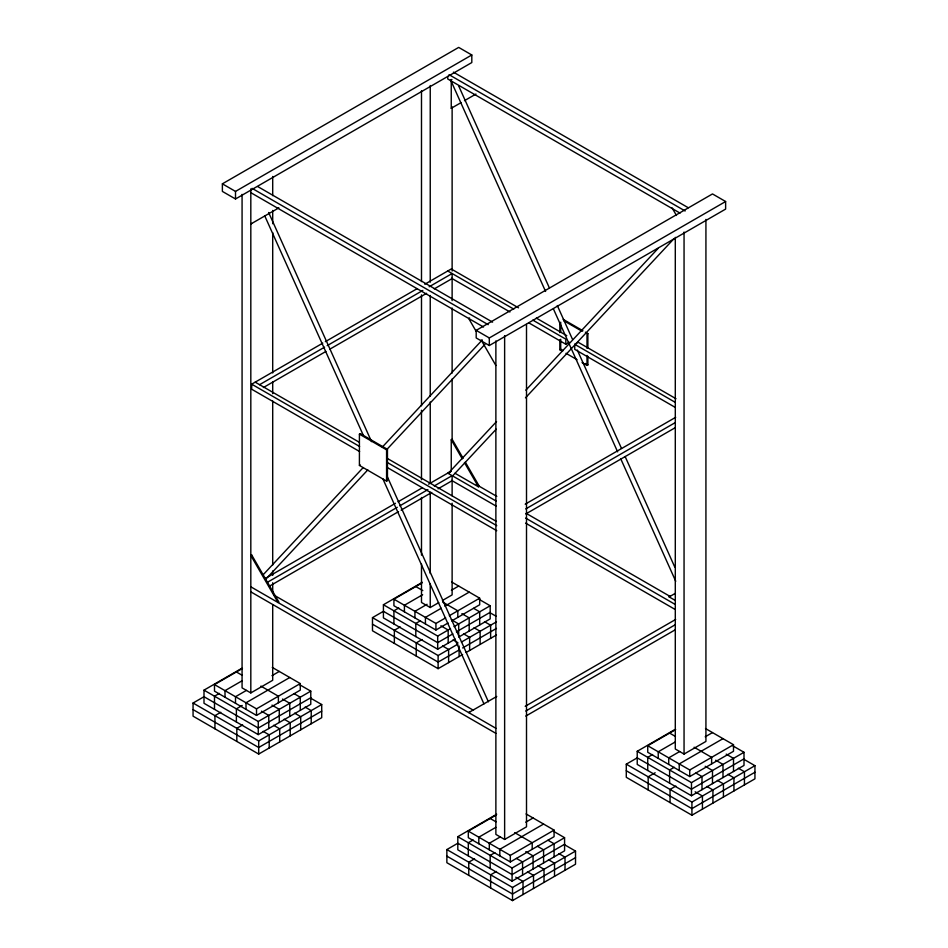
<?xml version="1.0" encoding="UTF-8"?>
<svg xmlns="http://www.w3.org/2000/svg" width="948" height="948" viewBox="0 0 948 948"><rect width="100%" height="100%" fill="white"/><g stroke="black" fill="none" stroke-linecap="round" stroke-linejoin="round"><path stroke-width="1.42" d="M263.141 574.796L363.12 467.648M382.317 447.077L482.295 339.929M265.807 579.192L367.812 469.876M386.997 449.316L484.961 344.325M449.091 472.436L496.551 421.564M525.844 390.173L658.137 248.388M452.765 475.754L496.195 429.207M525.476 397.828L673.933 238.718M222.377 183.829L458.69 47.4L471.808 54.984L471.808 62.556L235.507 198.985L222.377 191.413L222.377 183.829L235.507 191.413L471.808 54.984M251.694 223.491L250.817 224.001L278.866 207.861L278.001 208.359M451.248 79.81L451.248 108.285L452.125 107.788M359.612 451.532L251.694 389.237L251.694 384.177L322.782 343.14M325.33 341.671L417.144 288.666M424.787 284.246L451.248 268.971L518.532 307.827M259.574 384.687L324.607 347.146M327.155 345.664L422.796 290.455M429.171 286.77L452.125 273.522L452.125 300.611M263.402 387.531L325.887 351.459M329.703 349.255L426.612 293.299M434.267 288.879L452.125 278.582M469.58 317.959L468.703 318.469L476.05 331.172M476.192 330.366L712.493 193.937L725.623 201.521L725.623 209.093L489.31 345.522L476.192 337.95L476.192 330.366L489.31 337.95L725.623 201.521M359.411 434.148L360.276 433.639L387.459 449.328L387.459 480.624L386.583 481.122L359.411 465.432L359.411 434.148L386.583 449.838L387.459 449.328M528.996 322.96L565.814 344.219L569.31 342.192M359.411 465.432L360.276 464.935M559.83 339.763L559.83 349.729L560.706 349.219L563.171 350.642M587.879 347.845L587.879 333.613L587.002 334.123L587.002 348.343M675.023 407.273L574.737 349.362L574.737 344.314L578.233 342.287L675.995 398.729M451.248 471.097L451.248 439.765L452.125 439.268L463.134 458.322M582.06 362.563L587.002 365.418L587.879 364.909L587.879 356.377M265.404 578.399L395.458 503.305M398.018 501.824L422.239 487.841M428.615 484.155L451.023 471.227M267.229 582.392L397.283 507.299M399.843 505.829L427.892 489.63M434.267 485.957L452.125 475.647L452.125 495.816M269.777 585.971L398.563 511.612M401.111 510.143L431.719 492.474M438.094 488.801L452.125 480.695M454.945 473.242L478.42 486.786L479.297 486.277L465.338 462.138M525.204 504.182L675.675 417.31M299.829 684.835L310.778 691.151L310.778 704.293L258.259 734.605L203.998 703.286L203.998 690.144L241.681 668.387M272.266 667.404L300.267 683.579L300.267 690.144L256.517 715.408L214.497 691.151L214.497 684.586L242.463 668.447M525.761 508.922L674.952 422.784M310.778 698.226L321.716 704.542L321.716 717.683L258.697 754.063L193.06 716.167L193.06 703.025L203.559 696.97M525.761 513.97L674.952 427.844M219.367 693.403L214.497 696.211L214.497 709.341M242.024 680.818L225.008 690.654L225.008 697.218M455.182 639.106L437.68 649.214L383.419 617.883L383.419 604.753L422.31 582.297M448.084 622.99L435.926 630.017L393.918 605.76L393.918 599.195L421.872 583.044M246.444 690.393L235.507 696.709L235.507 703.286M271.969 675.663L279.269 671.445M462.624 654.523L438.118 668.672L372.481 630.775L372.481 617.634L382.98 611.567M242.072 194.387L242.072 687.869L250.817 692.929L272.704 680.285L272.704 604.942M398.776 608L393.918 610.808L393.918 623.95M422.654 594.728L404.417 605.251L404.417 611.827M220.777 712.292L214.935 715.657L214.935 728.799M289.768 677.512L246.006 702.776L246.006 709.341M242.214 705.466L236.384 708.843L236.384 721.973M427.074 604.303L414.928 611.318L414.928 617.883M451.39 590.26L458.69 586.054M421.493 564.024L421.493 602.478L430.238 607.526L438.746 602.62M442.396 600.511L452.125 594.894L452.125 503.21M214.497 684.586L256.517 708.843L300.267 683.579M400.186 626.901L394.356 630.266L394.356 643.408M441.223 608.26L425.427 617.385L425.427 623.95M444.873 606.151L469.189 592.121M420.462 620.75L415.805 623.44L415.805 636.582M242.652 724.924L236.822 728.289L236.822 741.431M203.998 690.144L258.259 721.475L310.778 691.151M393.918 599.195L435.926 623.44L445.655 617.835M449.305 615.726L479.688 598.176L479.688 604.753L451.734 620.893M310.778 697.728L258.259 728.04L203.998 696.709M422.073 639.533L416.231 642.898L416.231 656.04M383.419 604.753L437.68 636.072L450.513 628.666M454.021 626.64L490.187 605.76L490.187 618.902L458.69 637.092L458.69 623.95L451.39 619.743M193.06 703.025L258.697 740.921L321.716 704.542M452.848 633.892L437.68 642.649L383.419 611.318M456.355 631.866L490.187 612.325M321.716 711.119L258.697 747.498L193.06 709.602M372.481 617.634L438.118 655.53L457.955 644.083M461.451 642.057L496.468 621.841M459.116 649.973L438.118 662.095L372.481 624.199M462.624 647.958L496.468 628.417M466.12 652.497L496.468 634.982M469.58 712.102L468.703 712.6L496.752 696.46M675.308 600.451L669.134 596.896L669.999 596.387M525.204 706.307L675.675 619.435M525.761 711.047L674.952 624.91M525.761 716.096L674.952 629.958M553.644 831.372L564.581 837.688L564.581 850.83L512.074 881.142L457.813 849.823L457.813 836.681L496.705 814.225M526.069 813.941L554.082 830.116L554.082 836.681L510.32 861.945L468.312 837.688L468.312 831.123L496.266 814.984M564.581 844.763L575.519 851.079L575.519 864.221L512.513 900.6L446.864 862.704L446.864 849.562L457.374 843.507M473.171 839.94L468.312 842.748L468.312 855.878M495.828 827.355L478.811 837.191L478.811 843.756M733.065 745.981L744.002 752.297L744.002 765.439L691.483 795.751L637.222 764.42L637.222 751.29L674.905 729.533M705.49 728.55L733.503 744.713L733.503 751.29L689.741 776.554L647.733 752.297L647.733 745.732L675.687 729.581M500.26 836.93L489.31 843.246L489.31 849.823M525.784 822.189L533.072 817.982M744.002 759.372L754.94 765.688L754.94 778.829L691.922 815.209L626.284 777.313L626.284 764.171L636.783 758.104M495.875 340.925L495.875 834.406L504.632 839.454L526.507 826.822L526.507 324.477M652.591 754.537L647.733 757.345L647.733 770.487M675.249 741.964L658.232 751.788L658.232 758.364M474.581 858.829L468.75 862.194L468.75 875.336M543.583 824.049L499.821 849.313L499.821 855.878M494.856 852.679L490.187 855.38L490.187 868.51M679.669 751.539L668.731 757.855L668.731 764.42M705.205 736.797L712.493 732.591M675.296 237.344L675.296 749.015L684.053 754.063L705.928 741.431L705.928 219.415M468.312 831.123L510.32 855.38L554.082 830.116M655.163 772.762L648.171 776.803L648.171 789.945M722.992 738.658L679.23 763.922L679.23 770.487M674.277 767.288L669.608 769.977L669.608 783.119M496.468 871.461L490.626 874.826L490.626 887.968M457.813 836.681L512.074 868.013L564.581 837.688M647.733 745.732L689.741 769.977L733.503 744.713M564.581 844.265L512.074 874.577L457.813 843.246M675.877 786.07L670.046 789.435L670.046 802.577M637.222 751.29L691.483 782.61L744.002 752.297M446.864 849.562L512.513 887.458L575.519 851.079M744.002 758.862L691.483 789.186L637.222 757.855M575.519 857.656L512.513 894.035L446.864 856.139M626.284 764.171L691.922 802.067L754.94 765.688M754.94 772.253L691.922 808.632L626.284 770.736M451.248 108.285L461.131 102.597M464.473 100.678L475.943 94.065M669.134 596.896L675.308 593.341M451.959 79.49L450.525 79.822L545.586 291.451M453.393 72.143L688.248 207.731M449.02 74.667L685.143 210.989M680.036 213.099L447.74 78.98L447.74 76.456M563.171 319.358L582.937 330.769M585.402 332.191L587.879 333.613M563.539 320.578L582.06 331.267M536.307 318.09L566.774 335.675M447.74 270.998L513.757 309.107M532.8 320.104L565.814 339.159L565.814 344.219M574.737 344.314L675.023 402.213M451.556 278.25L509.953 311.963M585.402 363.487L587.879 364.909M559.83 349.729L562.294 351.151M566.003 353.296L577.119 359.707M257.749 186.566L492.593 322.154M252.097 188.356L488.22 324.678M250.817 192.669L483.527 327.024M476.37 484.594L496.788 496.385M526.152 513.33L670.378 596.6M447.74 473.123L496.242 501.125M525.595 518.07L674.929 604.279M451.568 480.387L496.242 506.173M525.595 523.118L674.929 609.339M255.202 382.163L359.304 442.266M387.27 458.405L496.444 521.447M251.694 384.177L359.612 446.484M387.578 462.636L496.752 525.666M387.578 467.684L496.752 530.714M451.686 582.013L479.688 598.176M479.25 599.444L490.187 605.76M490.187 612.835L496.266 616.342M473.609 608.32L479.688 611.827L479.688 624.957M726.204 754.146L733.503 758.364L733.503 771.494M484.546 621.71L490.626 625.218L490.626 638.348M738.362 768.236L744.441 771.755L744.441 784.885M415.805 586.563L422.796 590.604M442.633 602.051L457.813 610.808L457.813 617.385M669.608 733.088L675.438 736.466M694.114 747.237L711.616 757.345L711.616 763.922M461.889 613.676L469.189 617.883L469.189 631.024M715.704 760.213L722.992 764.42L722.992 777.561M474.047 627.766L480.126 631.273L480.126 644.415M727.863 774.303L733.942 777.81L733.942 790.952M705.205 766.28L712.493 770.487L712.493 783.629M463.548 633.833L469.627 637.34L469.627 650.482M717.352 780.37L723.431 783.878L723.431 797.019M440.891 625.799L448.179 630.017L448.179 643.147M695.915 773.047L701.994 776.554L701.994 789.684M453.049 639.9L457.908 642.708M706.853 786.437L712.932 789.945L712.932 803.075M442.538 645.955L448.617 649.463L448.617 662.605M695.133 791.793L702.432 796L702.432 809.142M274.339 595.332L473.455 710.289M250.817 586.812L495.875 728.289M250.817 591.86L495.875 733.349M294.188 693.711L300.267 697.218L300.267 710.36M548.003 840.248L554.082 843.756L554.082 856.897M305.137 707.101L311.217 710.609L311.217 723.751M558.941 853.638L565.02 857.146L565.02 870.288M236.384 671.954L242.214 675.32M260.89 686.103L278.392 696.211L278.392 702.776M490.187 818.491L496.029 821.857M514.693 832.64L532.195 842.748L532.195 849.313M282.48 699.067L289.768 703.286L289.768 716.415M537.504 846.303L543.583 849.823L543.583 862.953M294.627 713.169L300.706 716.676L300.706 729.806M548.442 859.694L554.521 863.213L554.521 876.343M271.969 705.134L279.269 709.341L279.269 722.483M525.784 851.671L533.072 855.878L533.072 869.02M284.127 719.224L290.207 722.731L290.207 735.873M537.943 865.761L544.022 869.269L544.022 882.41M261.47 711.201L268.77 715.408L268.77 728.55M516.494 858.438L522.573 861.945L522.573 875.087M273.628 725.291L279.707 728.799L279.707 741.94M527.432 871.828L533.511 875.336L533.511 888.477M263.129 731.358L269.196 734.866L269.196 747.996M515.724 877.184L523.012 881.403L523.012 894.533M672.061 207.837L676.469 215.457M481.193 340.071L495.875 365.49M451.248 439.765L462.257 458.832M464.461 462.636L478.42 486.786M458.631 85.83L549.437 288.026M557.317 305.552L572.45 339.242M577.296 350.025L621.485 448.428M625.123 456.521L674.763 567.046M553.454 308.977L617.634 451.864M620.656 458.595L675.746 581.266M268.639 212.494L371.557 441.649M387.305 476.69L488.41 701.804M264.776 215.931L363.463 435.642M382.838 478.776L483.942 703.89M691.922 802.067L691.922 815.209M691.483 782.61L691.483 795.751M689.741 769.977L689.741 776.554M684.053 232.047L684.053 754.063M587.002 355.453L587.002 365.418M560.706 322.19L560.706 332.156M560.706 339.266L560.706 349.219M559.83 322.699L559.83 332.653M512.513 887.458L512.513 900.6M512.074 868.013L512.074 881.142M510.32 855.38L510.32 861.945M504.632 335.628L504.632 839.454M489.31 337.95L489.31 345.522M459.116 646.026L459.116 656.537M452.125 106.887L452.125 271.045M452.125 308.005L452.125 373.074M452.125 378.987L452.125 439.623M438.118 655.53L438.118 668.672M437.68 636.072L437.68 649.214M435.926 623.44L435.926 630.017M430.238 85.51L430.238 282.196M430.238 295.503L430.238 396.063M430.238 401.976L430.238 483.314M430.238 492.178L430.238 573.516M430.238 583.873L430.238 607.526M421.493 90.807L421.493 281.58M421.493 294.887L421.493 405.791M421.493 410.235L421.493 479.735M421.493 497.475L421.493 555.149M386.583 449.838L386.583 481.122M272.704 176.47L272.704 195.667M272.704 210.444L272.704 223.74M272.704 232.616L272.704 372.967M272.704 381.831L272.704 393.657M272.704 401.04L272.704 565.044M272.704 570.957L272.704 575.389M272.704 582.771L272.704 593.116M258.697 740.921L258.697 754.063M258.259 721.475L258.259 734.605M256.517 708.843L256.517 715.408M250.817 188.877L250.817 692.929M235.507 191.413L235.507 198.985M448.677 473.408A2.477 1.991 43 0 1 450.561 471.867M251.694 554.971L250.817 555.481L278.001 602.501L278.866 601.992L251.694 554.971"/></g></svg>
